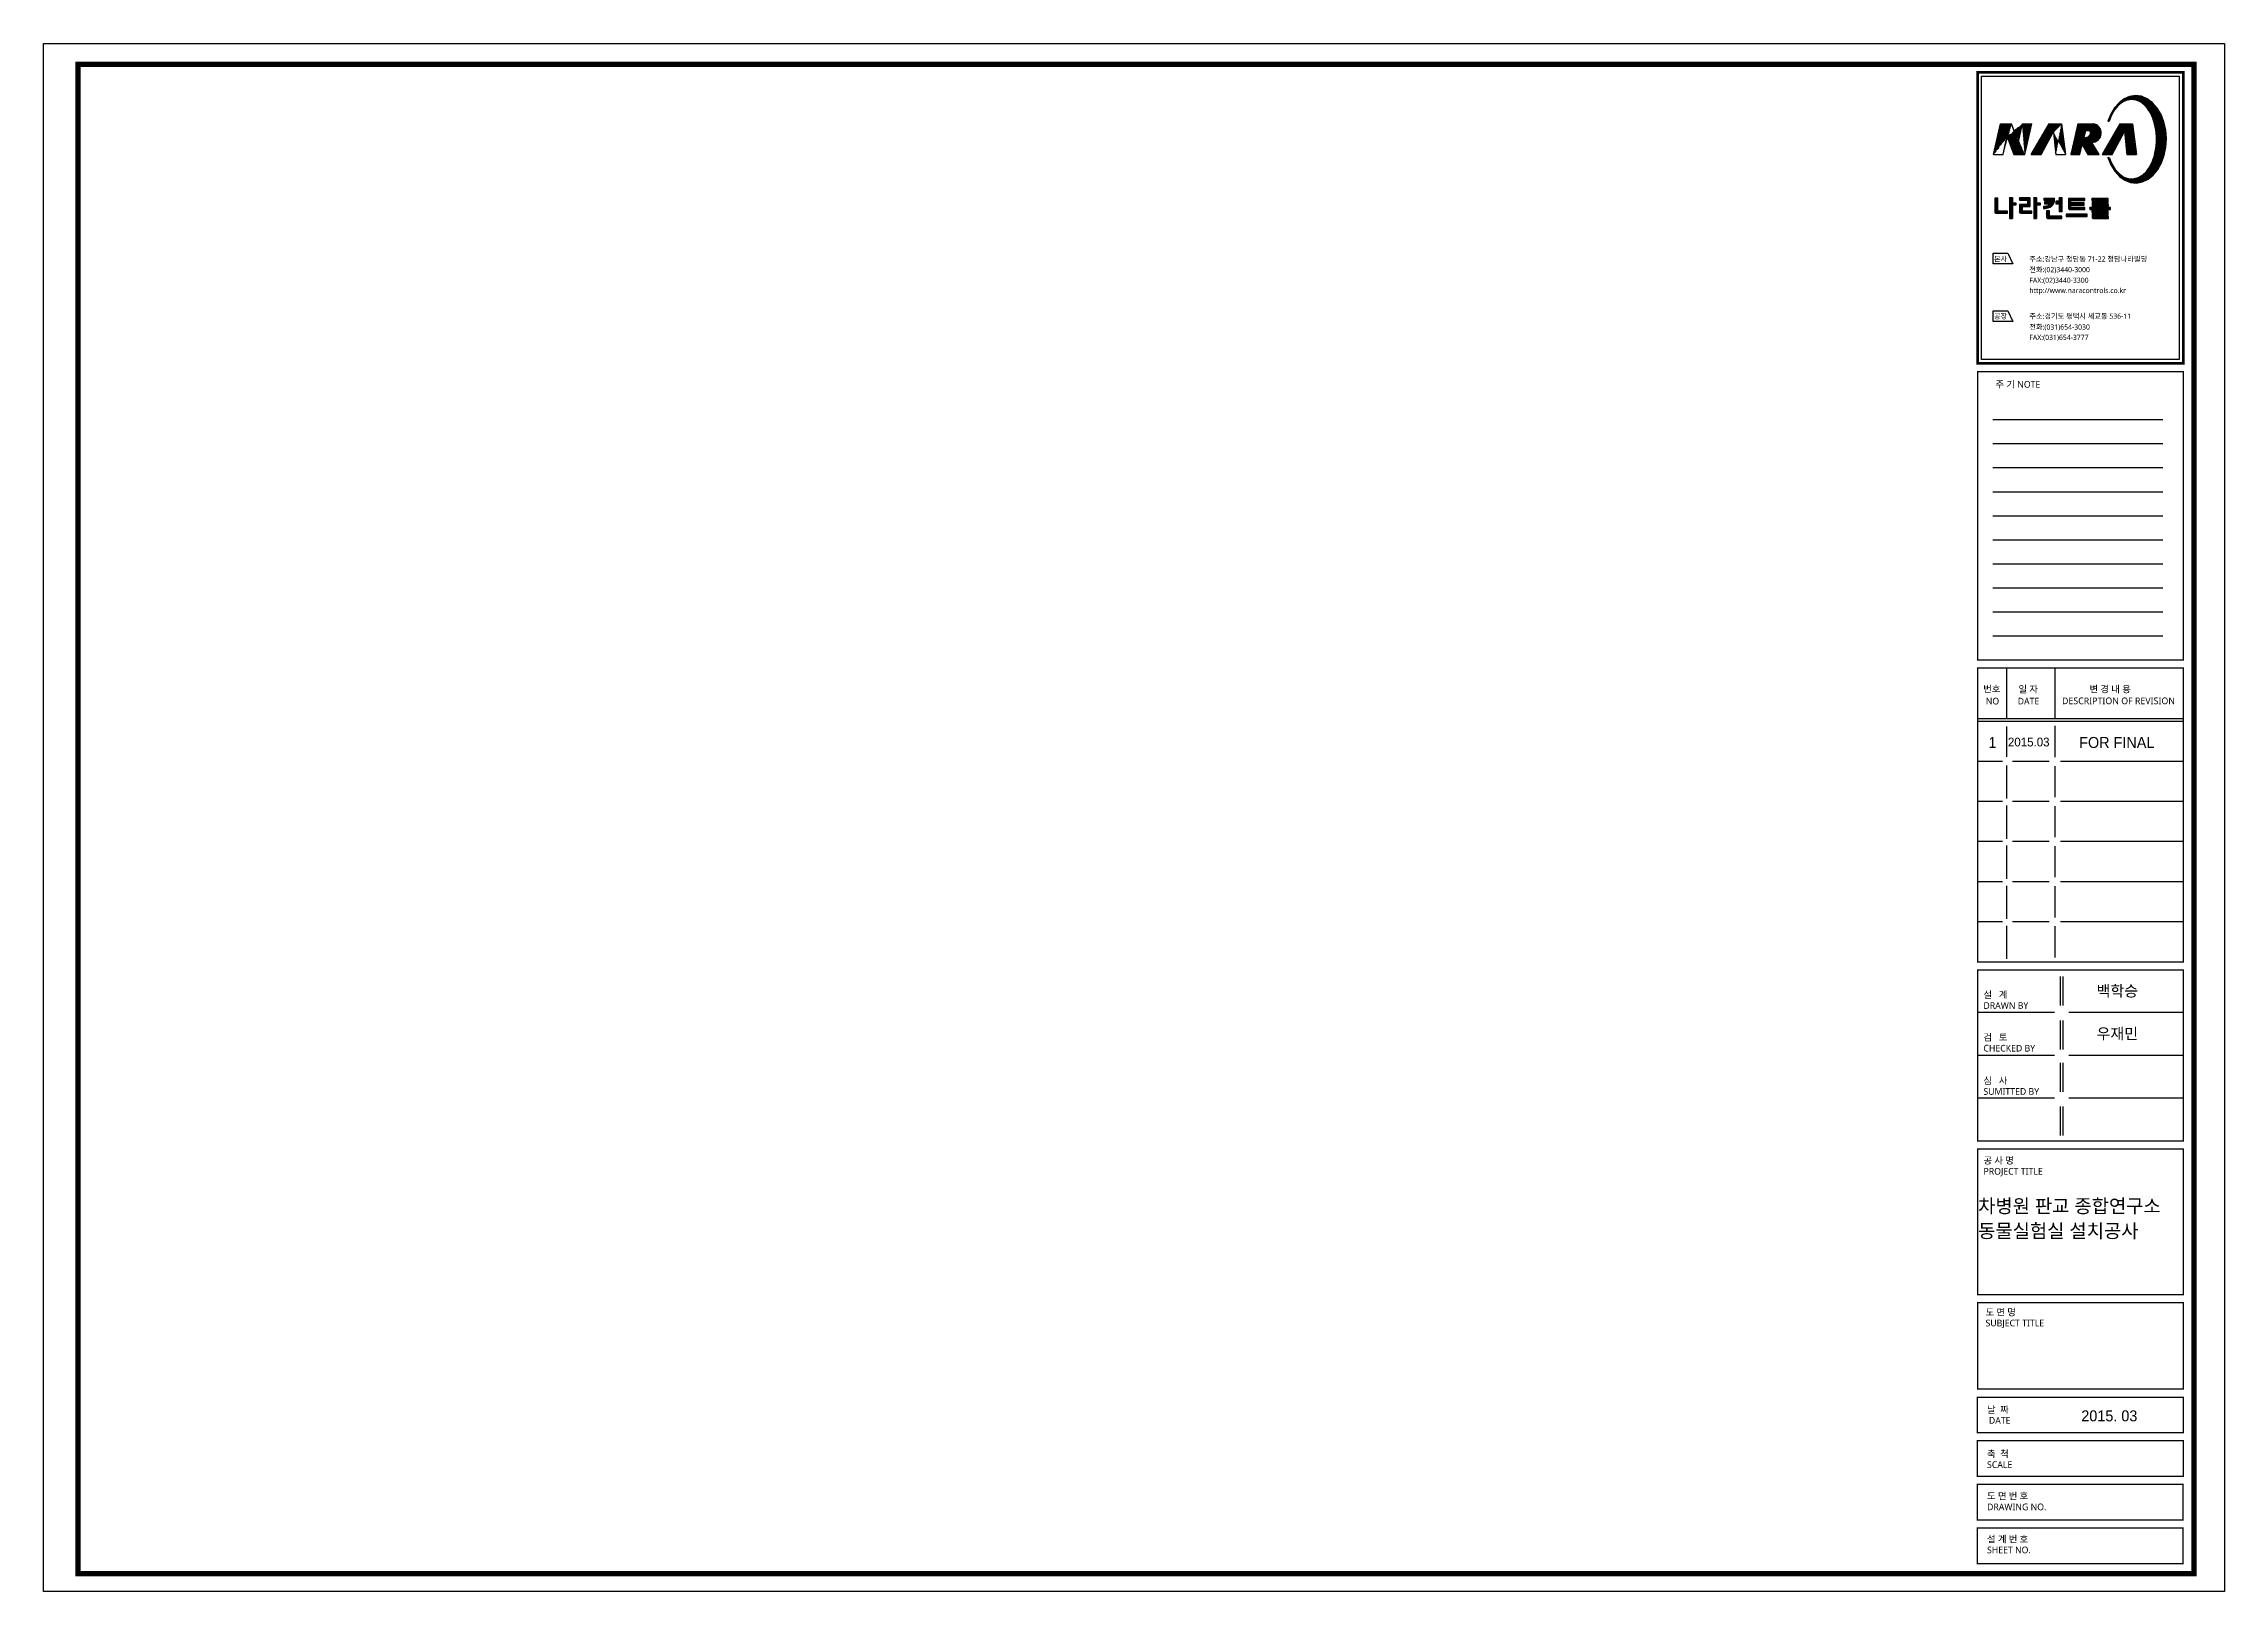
# Model space of a CAD drawing. Header units: millimetres. Extents: x -696 to 97, y 769 to 1332.
import ezdxf
from ezdxf.enums import TextEntityAlignment as Align

# ---------------------------------------------------------------- set-up
doc = ezdxf.new("R2010")
doc.units = ezdxf.units.MM
doc.header["$LTSCALE"] = 500
doc.layers.get('0').update_dxf_attribs({"color": 251})
doc.layers.add('FORM', color=7, linetype='Continuous')
doc.styles.add('GHD', font='')
doc.styles.add('STYLE1', font='malgun.ttf', dxfattribs={"height": 2.5})
doc.styles.get('GHD').set_extended_font_data('Dotum')
pattern_1 = [(45, (-882.15863, 625.5006), (-0.171711214, 0.171711214), [])]

# ---------------------------------------------------------------- blocks, each defined once
blk = doc.blocks.new('A$C365E3565')
at = {"layer": 'FORM'}
h = blk.add_hatch(dxfattribs=at)
h.set_pattern_fill('ANSI31', color=256, scale=1.942691, style=0)
h.set_pattern_definition(pattern_1)
edge = h.paths.add_edge_path()
edge.add_line((-154.5, 1155.42), (-150.52, 1155.42))
edge.add_line((-151.44, 1166.67), (-152.9, 1160.02))
edge.add_line((-159.29, 1166.67), (-155.31, 1166.67))
edge.add_line((-158.43, 1155.42), (-157, 1161.87))
edge.add_line((-161.86, 1155.42), (-158.43, 1155.42))
edge.add_line((-161.86, 1155.42), (-159.29, 1166.67))
edge.add_line((-152.97, 1160.02), (-155.31, 1166.67))
edge.add_line((-156.88, 1161.87), (-154.5, 1155.42))
edge.add_line((-150.52, 1155.42), (-147.97, 1166.67))
edge.add_line((-151.44, 1166.67), (-147.97, 1166.67))
h = blk.add_hatch(dxfattribs=at)
h.set_pattern_fill('ANSI31', color=256, scale=1.942691, style=0)
h.set_pattern_definition(pattern_1)
edge = h.paths.add_edge_path()
edge.add_line((-141.69, 1166.67), (-137.13, 1166.67))
edge.add_line((-139.28, 1155.42), (-135.69, 1155.42))
edge.add_line((-140.05, 1163.55), (-139.28, 1155.42))
edge.add_line((-144.6, 1155.42), (-140.15, 1163.55))
edge.add_line((-137.13, 1166.67), (-135.69, 1155.42))
edge.add_line((-148.23, 1155.42), (-144.6, 1155.42))
edge.add_line((-148.23, 1155.42), (-141.69, 1166.67))
h = blk.add_hatch(dxfattribs=at)
h.set_pattern_fill('ANSI31', color=256, scale=1.942691, style=0)
h.set_pattern_definition(pattern_1)
edge = h.paths.add_edge_path(flags=16)
edge.add_arc((-128.44, 1163.64), 1.96, 269.41671, 343.40246)
edge.add_arc((-127.39, 1163.25), 0.855, 348.54675, 460.07617)
edge.add_line((-127.54, 1164.09), (-128.49, 1164.11))
edge.add_line((-128.49, 1164.11), (-129.07, 1161.68))
edge.add_line((-129.07, 1161.68), (-128.46, 1161.68))
edge = h.paths.add_edge_path()
edge.add_arc((-126.1, 1163.29), 3.4, 269.06344, 442.79781)
edge.add_line((-125.67, 1166.67), (-131.25, 1166.67))
edge.add_line((-131.25, 1166.67), (-133.79, 1155.42))
edge.add_line((-133.79, 1155.42), (-130.49, 1155.42))
edge.add_line((-130.49, 1155.42), (-129.69, 1159.15))
edge.add_line((-129.69, 1159.15), (-127.62, 1155.42))
edge.add_line((-127.62, 1155.42), (-123.48, 1155.42))
edge.add_line((-123.48, 1155.42), (-126.16, 1159.89))
h = blk.add_hatch(dxfattribs=at)
h.set_pattern_fill('ANSI31', color=256, scale=1.942691, style=0)
h.set_pattern_definition(pattern_1)
h.paths.add_polyline_path([(-115.92, 1166.67), (-111.34, 1166.67), (-109.92, 1155.42), (-113.47, 1155.42), (-114.23, 1163.81), (-118.8, 1155.42), (-122.36, 1155.42)])
h = blk.add_hatch(dxfattribs=at)
h.set_pattern_fill('ANSI31', color=256, scale=1.942691, style=0)
h.set_pattern_definition(pattern_1)
h.paths.add_polyline_path([(-160.32, 1139.65), (-161.45, 1139.65), (-161.45, 1134.59), (-161.39, 1134.44), (-161.29, 1134.31), (-161.15, 1134.15), (-161.05, 1134.13), (-160.9, 1134.1), (-156.75, 1134.1), (-156.75, 1134.91), (-160.32, 1134.91)])
edge = h.paths.add_edge_path(flags=16)
edge.add_line((-161.13, 1134.15), (-161.26, 1134.27))
h = blk.add_hatch(dxfattribs=at)
h.set_pattern_fill('ANSI31', color=256, scale=1.942691, style=0)
h.set_pattern_definition(pattern_1)
h.paths.add_polyline_path([(-155.01, 1139.81), (-155.01, 1137.84), (-153.74, 1137.84), (-153.74, 1137.1), (-154.99, 1137.1), (-154.99, 1132.19), (-156.09, 1132.19), (-156.09, 1139.81)])
h = blk.add_hatch(dxfattribs=at)
h.set_pattern_fill('ANSI31', color=256, scale=1.942691, style=0)
h.set_pattern_definition(pattern_1)
h.paths.add_polyline_path([(-148.54, 1139.67), (-152.44, 1139.67), (-152.44, 1138.88), (-149.79, 1138.88), (-149.68, 1138.85), (-149.58, 1138.77), (-149.54, 1138.65), (-149.54, 1137.32), (-152.39, 1137.32), (-152.46, 1137.29), (-152.47, 1137.24), (-152.47, 1134.49), (-152.41, 1134.37), (-152.32, 1134.29), (-152.16, 1134.21), (-151.89, 1134.14), (-147.93, 1134.14), (-147.93, 1134.82), (-151.22, 1134.82), (-151.33, 1134.88), (-151.36, 1134.96), (-151.36, 1136.42), (-151.33, 1136.51), (-151.25, 1136.61), (-148.54, 1136.61)])
edge = h.paths.add_edge_path()
edge.add_line((-152.47, 1137.24), (-152.39, 1137.32))
edge.add_line((-152.31, 1134.28), (-152.43, 1134.39))
h = blk.add_hatch(dxfattribs=at)
h.set_pattern_fill('ANSI31', color=256, scale=1.942691, style=0)
h.set_pattern_definition(pattern_1)
h.paths.add_polyline_path([(-147.25, 1139.81), (-146.2, 1139.81), (-146.2, 1137.84), (-144.95, 1137.84), (-144.95, 1137.05), (-146.2, 1137.05), (-146.2, 1132.19), (-147.25, 1132.19)])
h = blk.add_hatch(dxfattribs=at)
h.set_pattern_fill('ANSI31', color=256, scale=1.942691, style=0)
h.set_pattern_definition(pattern_1)
h.paths.add_polyline_path([(-143.61, 1139.65), (-139.71, 1139.65), (-139.71, 1138.84), (-139.71, 1138.45), (-140.01, 1137.79), (-140.34, 1137.23), (-140.73, 1136.77), (-141.33, 1136.35), (-141.76, 1136.15), (-142.06, 1136.03), (-142.58, 1135.91), (-143, 1135.86), (-143.76, 1135.86), (-143.76, 1136.54), (-143.26, 1136.54), (-142.91, 1136.57), (-142.54, 1136.69), (-142.16, 1136.84), (-141.84, 1137.03), (-141.59, 1137.24), (-141.42, 1137.38), (-141.38, 1137.5), (-141.45, 1137.59), (-143.4, 1137.59), (-143.4, 1138.26), (-140.96, 1138.26), (-140.85, 1138.39), (-140.8, 1138.56), (-140.83, 1138.75), (-140.93, 1138.84), (-140.99, 1138.9), (-143.61, 1138.9)])
edge = h.paths.add_edge_path(flags=16)
edge.add_line((-140.79, 1136.73), (-140.65, 1136.87))
h = blk.add_hatch(dxfattribs=at)
h.set_pattern_fill('ANSI31', color=256, scale=1.942691, style=0)
h.set_pattern_definition(pattern_1)
edge = h.paths.add_edge_path()
edge.add_line((-142.65, 1135), (-142.65, 1132.59))
edge.add_line((-142.65, 1132.59), (-142.6, 1132.49))
edge.add_line((-142.6, 1132.49), (-142.5, 1132.4))
edge.add_line((-142.5, 1132.4), (-142.38, 1132.32))
edge.add_line((-142.38, 1132.32), (-142.28, 1132.25))
edge.add_line((-142.28, 1132.25), (-142.16, 1132.17))
edge.add_line((-141.58, 1133.07), (-141.58, 1135))
edge.add_line((-141.58, 1135), (-142.65, 1135))
edge.add_line((-142.16, 1132.17), (-142.15, 1132.19))
edge.add_line((-142.55, 1132.45), (-142.6, 1132.5))
edge.add_line((-137, 1132.19), (-137, 1133.07))
edge.add_line((-137, 1133.07), (-141.58, 1133.07))
edge.add_line((-142.19, 1132.19), (-137, 1132.19))
h = blk.add_hatch(dxfattribs=at)
h.set_pattern_fill('ANSI31', color=256, scale=1.942691, style=0)
h.set_pattern_definition(pattern_1)
h.paths.add_polyline_path([(-136.97, 1134.67), (-138.03, 1134.67), (-138.03, 1137.58), (-139.2, 1137.58), (-139.2, 1138.46), (-138.04, 1138.46), (-138.04, 1139.81), (-136.97, 1139.81)])
h = blk.add_hatch(dxfattribs=at)
h.set_pattern_fill('ANSI31', color=256, scale=1.942691, style=0)
h.set_pattern_definition(pattern_1)
h.paths.add_polyline_path([(-127.83, 1132.99), (-127.83, 1133.81), (-135.41, 1133.81), (-135.41, 1132.99)])
h = blk.add_hatch(dxfattribs=at)
h.set_pattern_fill('ANSI31', color=256, scale=1.942691, style=0)
h.set_pattern_definition(pattern_1)
h.paths.add_polyline_path([(-128.74, 1139.45), (-134.58, 1139.45), (-134.58, 1135.78), (-134.55, 1135.67), (-134.48, 1135.59), (-134.32, 1135.48), (-134.25, 1135.47), (-128.74, 1135.47), (-128.74, 1136.21), (-133.62, 1136.21), (-133.72, 1136.27), (-133.76, 1136.32), (-133.76, 1136.93), (-133.71, 1137.02), (-133.62, 1137.08), (-133.55, 1137.09), (-128.92, 1137.09), (-128.92, 1137.84), (-133.5, 1137.84), (-133.66, 1137.87), (-133.73, 1137.92), (-133.74, 1137.98), (-133.74, 1138.56), (-133.69, 1138.64), (-133.61, 1138.71), (-133.52, 1138.74), (-128.74, 1138.74)])
h = blk.add_hatch(dxfattribs=at)
h.set_pattern_fill('ANSI31', color=256, scale=1.942691, style=0)
h.set_pattern_definition(pattern_1)
h.paths.add_polyline_path([(-120.2, 1139.42), (-126.14, 1139.42), (-126.14, 1138.75), (-121.38, 1138.75), (-121.25, 1138.72), (-121.2, 1138.64), (-121.18, 1138.55), (-121.19, 1138.44), (-121.35, 1138.31), (-121.52, 1138.27), (-126.02, 1138.27), (-126.02, 1136.89), (-125.97, 1136.8), (-125.89, 1136.73), (-125.78, 1136.63), (-125.71, 1136.6), (-123.8, 1136.6), (-123.72, 1136.57), (-123.67, 1136.53), (-123.64, 1136.5), (-123.64, 1136.29), (-123.67, 1136.2), (-123.79, 1136.15), (-126.92, 1136.15), (-126.92, 1135.48), (-119.31, 1135.48), (-119.31, 1136.15), (-122.43, 1136.15), (-122.57, 1136.19), (-122.63, 1136.27), (-122.63, 1136.52), (-122.55, 1136.59), (-122.44, 1136.64), (-120.11, 1136.64), (-120.11, 1137.32), (-124.99, 1137.32), (-125.09, 1137.37), (-125.13, 1137.45), (-125.13, 1137.67), (-125.05, 1137.76), (-124.92, 1137.8), (-120.2, 1137.8)])
edge = h.paths.add_edge_path(flags=16)
edge.add_line((-125.86, 1136.7), (-125.98, 1136.82))
h = blk.add_hatch(dxfattribs=at)
h.set_pattern_fill('ANSI31', color=256, scale=1.942691, style=0)
h.set_pattern_definition(pattern_1)
h.paths.add_polyline_path([(-120.2, 1133.39), (-120.2, 1135.04), (-126.14, 1135.04), (-126.14, 1134.34), (-121.38, 1134.34), (-121.26, 1134.3), (-121.2, 1134.23), (-121.18, 1134.14), (-121.19, 1134.03), (-121.32, 1133.9), (-121.44, 1133.86), (-125.97, 1133.86), (-126.02, 1133.86), (-126.02, 1132.49), (-125.97, 1132.4), (-125.89, 1132.32), (-125.78, 1132.23), (-125.66, 1132.18), (-120.11, 1132.18), (-120.11, 1132.91), (-124.99, 1132.91), (-125.09, 1132.97), (-125.13, 1133.04), (-125.13, 1133.26), (-125.05, 1133.36), (-124.92, 1133.39)])
edge = h.paths.add_edge_path(flags=16)
edge.add_line((-120.14, 1132.18), (-120.11, 1132.21))
edge.add_line((-125.87, 1132.31), (-125.97, 1132.41))
at = {"layer": 'FORM', "color": 3}
for p, q in [((-118.53, 1171.4), (-114.07, 1175.86)), ((-118.01, 1172.27), (-115.05, 1175.23)), ((-115.45, 1174.14), (-113.46, 1176.13)), ((-114.56, 1174.69), (-112.85, 1176.4)), ((-113.93, 1174.97), (-112.29, 1176.61)), ((-113.33, 1175.22), (-111.88, 1176.68)), ((-112.92, 1175.29), (-111.47, 1176.74)), ((-112.51, 1175.36), (-111.06, 1176.81)), ((-112.1, 1175.42), (-110.65, 1176.87)), ((-111.7, 1175.46), (-110.25, 1176.91)), ((-111.4, 1175.44), (-109.95, 1176.89)), ((-111.09, 1175.4), (-109.64, 1176.85)), ((-110.78, 1175.37), (-109.34, 1176.81)), ((-110.48, 1175.33), (-109.04, 1176.77)), ((-110.17, 1175.29), (-108.73, 1176.73)), ((-109.9, 1175.22), (-108.43, 1176.69)), ((-109.66, 1175.12), (-108.13, 1176.65)), ((-109.42, 1175.02), (-107.87, 1176.56)), ((-109.18, 1174.92), (-107.63, 1176.46)), ((-108.93, 1174.82), (-107.39, 1176.36)), ((-108.69, 1174.72), (-107.15, 1176.26)), ((-108.45, 1174.62), (-106.91, 1176.15)), ((-108.24, 1174.47), (-106.67, 1176.05)), ((-108.05, 1174.33), (-106.42, 1175.95)), ((-107.85, 1174.18), (-106.18, 1175.85)), ((-107.66, 1174.03), (-105.95, 1175.74)), ((-107.46, 1173.88), (-105.75, 1175.59)), ((-107.26, 1173.74), (-105.56, 1175.44)), ((-107.07, 1173.59), (-105.36, 1175.3)), ((-106.9, 1173.41), (-105.16, 1175.15)), ((-106.74, 1173.23), (-104.97, 1175)), ((-106.58, 1173.05), (-104.77, 1174.86)), ((-106.41, 1172.87), (-104.57, 1174.71)), ((-106.25, 1172.69), (-104.38, 1174.56)), ((-106.09, 1172.51), (-104.18, 1174.41)), ((-105.93, 1172.33), (-104, 1174.25)), ((-105.78, 1172.13), (-103.84, 1174.07)), ((-105.65, 1171.92), (-103.68, 1173.89)), ((-105.51, 1171.71), (-103.52, 1173.7)), ((-105.38, 1171.5), (-103.36, 1173.52)), ((-120.31, 1167.58), (-119.89, 1167.58)), ((-120.29, 1167.58), (-119.62, 1168.25)), ((-120.09, 1168.12), (-119.38, 1168.83)), ((-119.95, 1167.58), (-119.85, 1167.68)), ((-119.86, 1168.69), (-119.15, 1169.4)), ((-119.63, 1169.27), (-118.84, 1170.06)), ((-119.4, 1169.84), (-118.34, 1170.9)), ((-119.04, 1170.54), (-117.83, 1171.76)), ((-105.24, 1171.29), (-103.2, 1173.33)), ((-105.11, 1171.08), (-103.04, 1173.15)), ((-104.98, 1170.87), (-102.88, 1172.97)), ((-104.84, 1170.66), (-102.72, 1172.78)), ((-104.73, 1170.43), (-102.56, 1172.6)), ((-104.62, 1170.2), (-102.4, 1172.41)), ((-104.51, 1169.96), (-102.27, 1172.2)), ((-104.41, 1169.72), (-102.14, 1171.99)), ((-104.3, 1169.49), (-102.02, 1171.77)), ((-104.19, 1169.25), (-101.89, 1171.55)), ((-104.09, 1169.02), (-101.76, 1171.34)), ((-103.98, 1168.78), (-101.64, 1171.12)), ((-103.9, 1168.52), (-101.51, 1170.9)), ((-103.81, 1168.26), (-101.38, 1170.69)), ((-103.73, 1167.99), (-101.26, 1170.47)), ((-103.65, 1167.73), (-101.13, 1170.26)), ((-103.57, 1167.47), (-101, 1170.04)), ((-103.49, 1167.21), (-100.9, 1169.79)), ((-103.41, 1166.94), (-100.81, 1169.55)), ((-103.33, 1166.68), (-100.71, 1169.3)), ((-103.27, 1166.39), (-100.62, 1169.05)), ((-103.21, 1166.11), (-100.52, 1168.8)), ((-103.15, 1165.83), (-100.43, 1168.55)), ((-103.09, 1165.54), (-100.33, 1168.31)), ((-103.03, 1165.26), (-100.24, 1168.06)), ((-102.97, 1164.98), (-100.14, 1167.81)), ((-102.91, 1164.7), (-100.05, 1167.56)), ((-102.86, 1164.41), (-99.95, 1167.31)), ((-102.82, 1164.1), (-99.89, 1167.03)), ((-102.79, 1163.78), (-99.82, 1166.75)), ((-102.76, 1163.47), (-99.76, 1166.47)), ((-102.73, 1163.16), (-99.7, 1166.19)), ((-102.69, 1162.85), (-99.64, 1165.91)), ((-102.66, 1162.54), (-99.58, 1165.63)), ((-104.2, 1152.76), (-99.35, 1157.61)), ((-103.95, 1153.35), (-99.27, 1158.04)), ((-103.79, 1153.86), (-99.22, 1158.43)), ((-103.63, 1154.37), (-99.2, 1158.79)), ((-103.46, 1154.87), (-99.18, 1159.16)), ((-103.3, 1155.38), (-99.16, 1159.52)), ((-103.25, 1155.78), (-99.14, 1159.89)), ((-103.15, 1156.21), (-99.11, 1160.25)), ((-103.06, 1156.64), (-99.09, 1160.62)), ((-102.97, 1157.08), (-99.07, 1160.98)), ((-102.88, 1157.51), (-99.06, 1161.34)), ((-102.83, 1157.91), (-99.08, 1161.66)), ((-102.79, 1158.29), (-99.11, 1161.97)), ((-102.75, 1158.68), (-99.13, 1162.29)), ((-102.71, 1159.06), (-99.16, 1162.61)), ((-102.67, 1159.44), (-99.18, 1162.93)), ((-102.63, 1162.23), (-99.51, 1165.35)), ((-102.63, 1161.89), (-99.45, 1165.06)), ((-102.63, 1161.55), (-99.39, 1164.78)), ((-102.63, 1161.2), (-99.33, 1164.5)), ((-102.63, 1160.86), (-99.28, 1164.2)), ((-102.63, 1159.82), (-99.21, 1163.25)), ((-102.62, 1160.52), (-99.26, 1163.89)), ((-102.62, 1160.17), (-99.23, 1163.57)), ((-120.35, 1154.41), (-119.87, 1154.41)), ((-120.27, 1154.21), (-120.07, 1154.41)), ((-120.17, 1153.97), (-119.83, 1154.31)), ((-120.07, 1153.72), (-119.72, 1154.06)), ((-119.97, 1153.48), (-119.62, 1153.82)), ((-119.87, 1153.23), (-119.52, 1153.58)), ((-119.77, 1152.99), (-119.42, 1153.34)), ((-119.67, 1152.74), (-119.32, 1153.09)), ((-119.57, 1152.5), (-119.22, 1152.85)), ((-119.47, 1152.25), (-119.12, 1152.61)), ((-119.38, 1152.01), (-119.02, 1152.36)), ((-119.28, 1151.77), (-118.92, 1152.12)), ((-119.15, 1151.55), (-118.8, 1151.9)), ((-119.02, 1151.33), (-118.67, 1151.69)), ((-118.89, 1151.12), (-118.54, 1151.48)), ((-118.76, 1150.91), (-118.4, 1151.26)), ((-118.63, 1150.7), (-118.27, 1151.05)), ((-118.5, 1150.48), (-118.14, 1150.84)), ((-118.37, 1150.27), (-118.01, 1150.63)), ((-118.24, 1150.06), (-117.88, 1150.42)), ((-118.11, 1149.84), (-117.75, 1150.2)), ((-117.97, 1149.63), (-117.61, 1150)), ((-117.84, 1149.42), (-117.45, 1149.82)), ((-117.68, 1149.24), (-117.28, 1149.64)), ((-110.42, 1145.16), (-99.7, 1155.89)), ((-110.11, 1145.13), (-99.78, 1155.46)), ((-109.76, 1145.14), (-99.91, 1154.99)), ((-109.34, 1145.22), (-100.1, 1154.45)), ((-108.92, 1145.29), (-100.3, 1153.92)), ((-108.5, 1145.37), (-100.49, 1153.38)), ((-108.08, 1145.44), (-100.68, 1152.85)), ((-107.61, 1145.58), (-100.93, 1152.25)), ((-106.96, 1145.88), (-101.36, 1151.48)), ((-106.31, 1146.19), (-101.78, 1150.72)), ((-105.56, 1146.59), (-102.3, 1149.85)), ((-105.43, 1150.5), (-99.61, 1156.32)), ((-104.86, 1151.41), (-99.52, 1156.75)), ((-104.53, 1152.09), (-99.44, 1157.18)), ((-117.52, 1149.06), (-117.12, 1149.46)), ((-117.36, 1148.88), (-116.95, 1149.28)), ((-117.19, 1148.7), (-116.79, 1149.1)), ((-117.03, 1148.52), (-116.62, 1148.93)), ((-116.87, 1148.34), (-116.46, 1148.75)), ((-116.7, 1148.16), (-116.29, 1148.57)), ((-116.54, 1147.98), (-116.12, 1148.39)), ((-116.37, 1147.8), (-115.92, 1148.25)), ((-116.21, 1147.62), (-115.71, 1148.12)), ((-116.03, 1147.46), (-115.51, 1147.98)), ((-115.83, 1147.31), (-115.31, 1147.84)), ((-115.63, 1147.17), (-115.1, 1147.7)), ((-115.43, 1147.03), (-114.9, 1147.56)), ((-115.23, 1146.89), (-114.69, 1147.42)), ((-115.03, 1146.74), (-114.49, 1147.28)), ((-114.82, 1146.6), (-114.23, 1147.19)), ((-114.62, 1146.46), (-113.98, 1147.1)), ((-114.42, 1146.32), (-113.72, 1147.02)), ((-114.22, 1146.17), (-113.47, 1146.93)), ((-113.98, 1146.07), (-113.21, 1146.84)), ((-113.74, 1145.97), (-112.95, 1146.75)), ((-113.5, 1145.87), (-112.62, 1146.74)), ((-113.24, 1145.78), (-112.37, 1146.66)), ((-112.99, 1145.68), (-112.03, 1146.65)), ((-112.75, 1145.59), (-111.7, 1146.64)), ((-112.5, 1145.49), (-111.37, 1146.63)), ((-112.25, 1145.4), (-111.03, 1146.61)), ((-111.98, 1145.32), (-110.59, 1146.72)), ((-111.67, 1145.29), (-110.12, 1146.84)), ((-111.36, 1145.26), (-109.66, 1146.96)), ((-111.05, 1145.23), (-109.11, 1147.17)), ((-110.74, 1145.2), (-108.31, 1147.62))]:
    blk.add_line(p, q, dxfattribs=at)
at = {"layer": 'FORM', "color": 7}
for p, q in [((-161.86, 1155.42), (-159.29, 1166.67)), ((-152.97, 1160.02), (-155.31, 1166.67)), ((-151.44, 1166.67), (-152.9, 1160.02)), ((-150.52, 1155.42), (-147.97, 1166.67)), ((-148.23, 1155.42), (-141.69, 1166.67)), ((-137.13, 1166.67), (-135.69, 1155.42)), ((-131.25, 1166.67), (-133.79, 1155.42)), ((-115.92, 1166.67), (-122.36, 1155.42)), ((-111.34, 1166.67), (-109.92, 1155.42)), ((-158.43, 1155.42), (-157, 1161.87)), ((-156.88, 1161.87), (-154.5, 1155.42)), ((-144.6, 1155.42), (-140.15, 1163.55)), ((-140.05, 1163.55), (-139.28, 1155.42)), ((-130.49, 1155.42), (-129.69, 1159.15)), ((-129.69, 1159.15), (-127.62, 1155.42)), ((-128.49, 1164.11), (-129.07, 1161.68)), ((-129.07, 1161.68), (-128.46, 1161.68)), ((-127.54, 1164.09), (-128.49, 1164.11)), ((-123.48, 1155.42), (-126.16, 1159.89)), ((-118.8, 1155.42), (-114.23, 1163.81)), ((-114.23, 1163.81), (-113.47, 1155.42)), ((-160.32, 1139.65), (-161.45, 1139.65)), ((-161.45, 1139.65), (-161.45, 1134.59)), ((-161.45, 1134.59), (-161.39, 1134.44)), ((-161.39, 1134.44), (-161.29, 1134.31)), ((-161.29, 1134.31), (-161.15, 1134.15)), ((-161.13, 1134.15), (-161.26, 1134.27)), ((-161.15, 1134.15), (-161.05, 1134.13)), ((-161.05, 1134.13), (-160.9, 1134.1)), ((-160.9, 1134.1), (-156.75, 1134.1)), ((-160.32, 1134.91), (-160.32, 1139.65)), ((-156.75, 1134.91), (-160.32, 1134.91)), ((-156.75, 1134.1), (-156.75, 1134.91)), ((-156.09, 1139.81), (-156.09, 1132.19)), ((-156.09, 1139.81), (-155.01, 1139.81)), ((-155.01, 1139.81), (-155.01, 1137.84)), ((-155.01, 1137.84), (-153.74, 1137.84)), ((-154.99, 1137.1), (-154.99, 1132.19)), ((-153.74, 1137.1), (-154.99, 1137.1)), ((-153.74, 1137.84), (-153.74, 1137.1)), ((-152.47, 1137.24), (-152.39, 1137.32)), ((-152.46, 1137.29), (-152.47, 1137.24)), ((-152.47, 1137.24), (-152.47, 1134.49)), ((-152.47, 1134.49), (-152.41, 1134.37)), ((-152.39, 1137.32), (-152.46, 1137.29)), ((-148.54, 1139.67), (-152.44, 1139.67)), ((-152.44, 1139.67), (-152.44, 1138.88)), ((-152.44, 1138.88), (-149.79, 1138.88)), ((-152.31, 1134.28), (-152.43, 1134.39)), ((-152.41, 1134.37), (-152.32, 1134.29)), ((-149.54, 1137.32), (-152.39, 1137.32)), ((-152.32, 1134.29), (-152.16, 1134.21)), ((-152.16, 1134.21), (-151.89, 1134.14)), ((-151.89, 1134.14), (-147.93, 1134.14)), ((-151.36, 1136.42), (-151.33, 1136.51)), ((-151.36, 1134.96), (-151.36, 1136.42)), ((-151.33, 1134.88), (-151.36, 1134.96)), ((-151.33, 1136.51), (-151.25, 1136.61)), ((-151.22, 1134.82), (-151.33, 1134.88)), ((-151.25, 1136.61), (-148.54, 1136.61)), ((-147.93, 1134.82), (-151.22, 1134.82)), ((-149.79, 1138.88), (-149.68, 1138.85)), ((-149.68, 1138.85), (-149.58, 1138.77)), ((-149.58, 1138.77), (-149.54, 1138.65)), ((-149.54, 1138.65), (-149.54, 1137.32)), ((-148.54, 1136.61), (-148.54, 1139.67)), ((-147.93, 1134.14), (-147.93, 1134.82)), ((-147.25, 1139.81), (-147.25, 1132.19)), ((-147.25, 1139.81), (-146.2, 1139.81)), ((-146.2, 1139.81), (-146.2, 1137.84)), ((-146.2, 1137.84), (-144.95, 1137.84)), ((-146.2, 1137.05), (-146.2, 1132.19)), ((-144.95, 1137.05), (-146.2, 1137.05)), ((-144.95, 1137.84), (-144.95, 1137.05)), ((-143.76, 1136.54), (-143.76, 1135.86)), ((-143.26, 1136.54), (-143.76, 1136.54)), ((-143.76, 1135.86), (-143, 1135.86)), ((-143.61, 1139.65), (-143.61, 1138.9)), ((-143.61, 1138.9), (-140.99, 1138.9)), ((-143.4, 1138.26), (-143.4, 1137.59)), ((-140.96, 1138.26), (-143.4, 1138.26)), ((-143.4, 1137.59), (-141.45, 1137.59)), ((-142.91, 1136.57), (-143.26, 1136.54)), ((-143, 1135.86), (-142.58, 1135.91)), ((-142.54, 1136.69), (-142.91, 1136.57)), ((-141.58, 1135), (-142.65, 1135)), ((-142.65, 1135), (-142.65, 1132.59)), ((-142.58, 1135.91), (-142.06, 1136.03)), ((-142.16, 1136.84), (-142.54, 1136.69)), ((-141.84, 1137.03), (-142.16, 1136.84)), ((-142.06, 1136.03), (-141.76, 1136.15)), ((-141.59, 1137.24), (-141.84, 1137.03)), ((-141.76, 1136.15), (-141.33, 1136.35)), ((-141.42, 1137.38), (-141.59, 1137.24)), ((-141.58, 1133.07), (-141.58, 1135)), ((-141.45, 1137.59), (-141.38, 1137.5)), ((-141.38, 1137.5), (-141.42, 1137.38)), ((-141.33, 1136.35), (-140.73, 1136.77)), ((-140.99, 1138.9), (-140.93, 1138.84)), ((-140.85, 1138.39), (-140.96, 1138.26)), ((-140.93, 1138.84), (-140.83, 1138.75)), ((-140.8, 1138.56), (-140.85, 1138.39)), ((-140.83, 1138.75), (-140.8, 1138.56)), ((-140.79, 1136.73), (-140.65, 1136.87)), ((-140.73, 1136.77), (-140.34, 1137.23)), ((-140.34, 1137.23), (-140.01, 1137.79)), ((-140.01, 1137.79), (-139.71, 1138.45)), ((-139.71, 1138.84), (-139.71, 1139.65)), ((-139.71, 1138.45), (-139.71, 1138.84)), ((-139.2, 1138.46), (-139.2, 1137.58)), ((-138.04, 1138.46), (-139.2, 1138.46)), ((-139.2, 1137.58), (-138.03, 1137.58)), ((-138.04, 1139.81), (-138.04, 1138.46)), ((-138.04, 1139.81), (-136.97, 1139.81)), ((-138.03, 1137.58), (-138.03, 1134.67)), ((-136.97, 1134.67), (-136.97, 1139.81)), ((-135.41, 1133.81), (-135.41, 1132.99)), ((-127.83, 1133.81), (-135.41, 1133.81)), ((-128.74, 1139.45), (-134.58, 1139.45)), ((-134.58, 1139.45), (-134.58, 1135.78)), ((-134.58, 1135.78), (-134.55, 1135.67)), ((-134.55, 1135.67), (-134.48, 1135.59)), ((-134.48, 1135.59), (-134.32, 1135.48)), ((-134.32, 1135.48), (-134.25, 1135.47)), ((-134.25, 1135.47), (-128.74, 1135.47)), ((-133.76, 1136.93), (-133.71, 1137.02)), ((-133.76, 1136.32), (-133.76, 1136.93)), ((-133.72, 1136.27), (-133.76, 1136.32)), ((-133.74, 1138.56), (-133.69, 1138.64)), ((-133.74, 1137.98), (-133.74, 1138.56)), ((-133.73, 1137.92), (-133.74, 1137.98)), ((-133.66, 1137.87), (-133.73, 1137.92)), ((-133.62, 1136.21), (-133.72, 1136.27)), ((-133.71, 1137.02), (-133.62, 1137.08)), ((-133.69, 1138.64), (-133.61, 1138.71)), ((-133.5, 1137.84), (-133.66, 1137.87)), ((-133.62, 1137.08), (-133.55, 1137.09)), ((-128.74, 1136.21), (-133.62, 1136.21)), ((-133.61, 1138.71), (-133.52, 1138.74)), ((-133.55, 1137.09), (-128.92, 1137.09)), ((-133.52, 1138.74), (-128.74, 1138.74)), ((-128.92, 1137.84), (-133.5, 1137.84)), ((-128.92, 1137.09), (-128.92, 1137.84)), ((-128.74, 1138.74), (-128.74, 1139.45)), ((-128.74, 1135.47), (-128.74, 1136.21)), ((-127.83, 1132.99), (-127.83, 1133.81)), ((-123.79, 1136.15), (-126.92, 1136.15)), ((-126.92, 1136.15), (-126.92, 1135.48)), ((-126.92, 1135.48), (-119.31, 1135.48)), ((-120.2, 1139.42), (-126.14, 1139.42)), ((-126.14, 1139.42), (-126.14, 1138.75)), ((-126.14, 1138.75), (-121.38, 1138.75)), ((-120.2, 1135.04), (-126.14, 1135.04)), ((-126.14, 1135.04), (-126.14, 1134.34)), ((-126.14, 1134.34), (-121.38, 1134.34)), ((-121.52, 1138.27), (-126.02, 1138.27)), ((-126.02, 1138.27), (-126.02, 1136.89)), ((-126.02, 1136.89), (-125.97, 1136.8)), ((-125.97, 1133.86), (-126.02, 1133.86)), ((-126.02, 1133.86), (-126.02, 1132.49)), ((-125.86, 1136.7), (-125.98, 1136.82)), ((-125.97, 1136.8), (-125.89, 1136.73)), ((-121.44, 1133.86), (-125.97, 1133.86)), ((-125.89, 1136.73), (-125.78, 1136.63)), ((-125.78, 1136.63), (-125.71, 1136.6)), ((-125.71, 1136.6), (-123.8, 1136.6)), ((-125.13, 1137.67), (-125.05, 1137.76)), ((-125.13, 1137.45), (-125.13, 1137.67)), ((-125.09, 1137.37), (-125.13, 1137.45)), ((-124.99, 1137.32), (-125.09, 1137.37)), ((-125.05, 1137.76), (-124.92, 1137.8)), ((-120.11, 1137.32), (-124.99, 1137.32)), ((-124.92, 1137.8), (-120.2, 1137.8)), ((-123.8, 1136.6), (-123.72, 1136.57)), ((-123.67, 1136.2), (-123.79, 1136.15)), ((-123.72, 1136.57), (-123.67, 1136.53)), ((-123.67, 1136.53), (-123.64, 1136.5)), ((-123.64, 1136.29), (-123.67, 1136.2)), ((-123.64, 1136.5), (-123.64, 1136.29)), ((-122.63, 1136.52), (-122.55, 1136.59)), ((-122.63, 1136.27), (-122.63, 1136.52)), ((-122.57, 1136.19), (-122.63, 1136.27)), ((-122.43, 1136.15), (-122.57, 1136.19)), ((-122.55, 1136.59), (-122.44, 1136.64)), ((-122.44, 1136.64), (-120.11, 1136.64)), ((-119.31, 1136.15), (-122.43, 1136.15)), ((-121.35, 1138.31), (-121.52, 1138.27)), ((-121.32, 1133.9), (-121.44, 1133.86)), ((-121.38, 1138.75), (-121.25, 1138.72)), ((-121.38, 1134.34), (-121.26, 1134.3)), ((-121.19, 1138.44), (-121.35, 1138.31)), ((-121.19, 1134.03), (-121.32, 1133.9)), ((-121.26, 1134.3), (-121.2, 1134.23)), ((-121.25, 1138.72), (-121.2, 1138.64)), ((-121.2, 1138.64), (-121.18, 1138.55)), ((-121.2, 1134.23), (-121.18, 1134.14)), ((-121.18, 1138.55), (-121.19, 1138.44)), ((-121.18, 1134.14), (-121.19, 1134.03)), ((-120.2, 1137.8), (-120.2, 1139.42)), ((-120.2, 1133.39), (-120.2, 1135.04)), ((-120.11, 1136.64), (-120.11, 1137.32)), ((-119.31, 1135.48), (-119.31, 1136.15)), ((-156.09, 1132.19), (-154.99, 1132.19)), ((-147.25, 1132.19), (-146.2, 1132.19)), ((-142.65, 1132.59), (-142.6, 1132.49)), ((-142.55, 1132.45), (-142.6, 1132.5)), ((-142.6, 1132.49), (-142.5, 1132.4)), ((-142.5, 1132.4), (-142.38, 1132.32)), ((-142.38, 1132.32), (-142.28, 1132.25)), ((-142.28, 1132.25), (-142.16, 1132.17)), ((-142.19, 1132.19), (-137, 1132.19)), ((-142.16, 1132.17), (-142.15, 1132.19)), ((-137, 1133.07), (-141.58, 1133.07)), ((-137, 1132.19), (-137, 1133.07)), ((-135.41, 1132.99), (-127.83, 1132.99)), ((-126.02, 1132.49), (-125.97, 1132.4)), ((-125.87, 1132.31), (-125.97, 1132.41)), ((-125.97, 1132.4), (-125.89, 1132.32)), ((-125.89, 1132.32), (-125.78, 1132.23)), ((-125.78, 1132.23), (-125.66, 1132.18)), ((-125.66, 1132.18), (-120.11, 1132.18)), ((-125.13, 1133.26), (-125.05, 1133.36)), ((-125.13, 1133.04), (-125.13, 1133.26)), ((-125.09, 1132.97), (-125.13, 1133.04)), ((-124.99, 1132.91), (-125.09, 1132.97)), ((-125.05, 1133.36), (-124.92, 1133.39)), ((-120.11, 1132.91), (-124.99, 1132.91)), ((-124.92, 1133.39), (-120.2, 1133.39)), ((-120.14, 1132.18), (-120.11, 1132.21)), ((-120.11, 1132.18), (-120.11, 1132.91)), ((-162.13, 1059.09), (-100.31, 1059.09)), ((-162.13, 1050.35), (-100.31, 1050.35)), ((-162.13, 1041.61), (-100.31, 1041.61)), ((-162.13, 1032.86), (-100.31, 1032.86)), ((-162.13, 1024.12), (-100.31, 1024.12)), ((-162.13, 1015.38), (-100.31, 1015.38)), ((-162.13, 1006.64), (-100.31, 1006.64)), ((-162.13, 997.89), (-100.31, 997.89)), ((-162.13, 989.15), (-100.31, 989.15)), ((-162.13, 980.41), (-100.31, 980.41)), ((-156.99, 950.3), (-156.99, 968.75)), ((-139.51, 950.3), (-139.51, 968.75)), ((-92.88, 950.3), (-167.68, 950.3)), ((-92.88, 949.33), (-167.68, 949.33)), ((-156.99, 936.47), (-156.99, 947.52)), ((-139.51, 936.37), (-139.51, 947.69)), ((-158.57, 934.76), (-167.68, 934.76)), ((-156.99, 921.27), (-156.99, 933.31)), ((-141.63, 934.76), (-154.98, 934.76)), ((-139.51, 921.8), (-139.51, 933.12)), ((-92.76, 934.76), (-137.47, 934.76)), ((-158.57, 920.19), (-167.68, 920.19)), ((-141.63, 920.19), (-154.98, 920.19)), ((-92.76, 920.19), (-137.47, 920.19)), ((-156.99, 906.7), (-156.99, 918.74)), ((-139.51, 907.23), (-139.51, 918.55)), ((-158.57, 905.62), (-167.68, 905.62)), ((-156.99, 892.13), (-156.99, 904.17)), ((-141.63, 905.62), (-154.98, 905.62)), ((-139.51, 892.66), (-139.51, 903.98)), ((-92.76, 905.62), (-137.47, 905.62)), ((-158.57, 891.05), (-167.68, 891.05)), ((-156.99, 877.56), (-156.99, 889.6)), ((-141.63, 891.05), (-154.98, 891.05)), ((-139.51, 878.09), (-139.51, 889.41)), ((-92.76, 891.05), (-137.47, 891.05)), ((-158.57, 876.48), (-167.68, 876.48)), ((-156.99, 862.99), (-156.99, 875.03)), ((-141.63, 876.48), (-154.98, 876.48)), ((-139.51, 863.52), (-139.51, 874.84)), ((-92.76, 876.48), (-137.47, 876.48)), ((-137.47, 846.08), (-137.47, 856.62)), ((-136.57, 846.08), (-136.57, 856.62)), ((-139.69, 843.45), (-167.68, 843.45)), ((-137.47, 830.01), (-137.47, 840.55)), ((-136.57, 830.01), (-136.57, 840.55)), ((-92.88, 843.45), (-134.45, 843.45)), ((-139.69, 827.91), (-167.68, 827.91)), ((-137.47, 814.6), (-137.47, 825.14)), ((-136.57, 814.6), (-136.57, 825.14)), ((-92.88, 827.91), (-134.45, 827.91)), ((-139.69, 812.37), (-167.68, 812.37)), ((-137.47, 798.74), (-137.47, 809.28)), ((-136.57, 798.74), (-136.57, 809.28)), ((-92.88, 812.37), (-134.45, 812.37))]:
    blk.add_line(p, q, dxfattribs=at)
at = {"layer": 'FORM'}
for p, q in [((-143.61, 1139.65), (-139.71, 1139.65)), ((-136.97, 1134.67), (-138.03, 1134.67))]:
    blk.add_line(p, q, dxfattribs=at)
at = {"layer": 'FORM', "color": 3}
for points in [[(-870.78, 1195.79), (-77.95, 1195.79), (-77.95, 633), (-870.78, 633)], [(-94.34, 1080.93), (-166.22, 1080.93), (-166.22, 1183.91), (-94.34, 1183.91)]]:
    blk.add_lwpolyline(points, close=True, dxfattribs=at)
at = {"layer": 'FORM', "color": 2, "const_width": 1.94}
blk.add_lwpolyline([(-858.3, 639.47), (-858.3, 1188.28), (-89, 1188.28), (-89, 639.47)], close=True, dxfattribs=at)
at = {"layer": 'FORM', "color": 3}
for points, const_width in [([(-92.88, 1079.48), (-167.68, 1079.48), (-167.68, 1185.36), (-92.88, 1185.36)], 0.971), ([(-167.68, 971.67), (-167.68, 1076.56), (-92.88, 1076.56), (-92.88, 971.67)], 0.486), ([(-92.88, 968.75), (-167.68, 968.75), (-167.68, 861.91), (-92.88, 861.91)], 0.486), ([(-167.68, 796.83), (-92.88, 796.83), (-92.88, 858.99), (-167.68, 858.99)], 0.486), ([(-92.89, 740.95), (-92.89, 793.91), (-167.69, 793.91), (-167.69, 740.95)], 0.486), ([(-92.9, 706.54), (-92.9, 738.03), (-167.7, 738.03), (-167.7, 706.54)], 0.486), ([(-92.91, 690.68), (-92.91, 703.62), (-167.71, 703.62), (-167.71, 690.68)], 0.486), ([(-92.93, 674.83), (-92.93, 687.77), (-167.72, 687.77), (-167.72, 674.83)], 0.486), ([(-92.94, 658.98), (-92.94, 671.92), (-167.73, 671.92), (-167.73, 658.98)], 0.486), ([(-92.95, 643.13), (-92.95, 656.07), (-167.74, 656.07), (-167.74, 643.13)], 0.486)]:
    blk.add_lwpolyline(points, close=True, dxfattribs=dict(at, const_width=const_width))
at = {"layer": 'FORM', "color": 3, "flags": 128}
for points in [[(-120.35, 1154.41), (-119.26, 1151.73), (-117.83, 1149.4), (-116.12, 1147.52), (-114.18, 1146.14), (-112.09, 1145.33), (-109.92, 1145.11), (-107.77, 1145.5), (-105.71, 1146.47), (-103.82, 1148), (-102.17, 1150.01), (-100.82, 1152.45), (-99.83, 1155.21), (-99.24, 1158.18), (-99.05, 1161.27), (-99.29, 1164.35), (-99.95, 1167.3), (-100.99, 1170.01), (-102.38, 1172.38), (-104.06, 1174.32), (-105.98, 1175.76), (-108.06, 1176.64), (-110.22, 1176.93)], [(-110.3, 1176.93), (-112.39, 1176.6), (-114.4, 1175.71), (-116.26, 1174.31), (-117.9, 1172.45), (-119.27, 1170.17), (-120.31, 1167.58)], [(-108.43, 1174.61), (-110.06, 1175.28), (-111.73, 1175.48), (-113.4, 1175.21), (-115.02, 1174.48), (-116.52, 1173.3), (-117.86, 1171.72), (-118.99, 1169.79), (-119.89, 1167.58)], [(-103.33, 1166.67), (-103.96, 1168.74), (-104.81, 1170.62), (-105.85, 1172.25), (-107.06, 1173.58), (-108.4, 1174.59)], [(-103.31, 1155.46), (-102.86, 1157.64), (-102.62, 1159.9), (-102.63, 1162.19), (-102.86, 1164.46), (-103.32, 1166.64)], [(-119.87, 1154.41), (-118.89, 1152.04), (-117.63, 1150.01), (-116.14, 1148.41), (-114.48, 1147.28), (-112.72, 1146.67)], [(-112.68, 1146.67), (-110.98, 1146.61), (-109.32, 1147.05), (-107.74, 1147.95), (-106.31, 1149.29), (-105.06, 1151.02), (-104.04, 1153.09), (-103.29, 1155.42)]]:
    blk.add_lwpolyline(points, dxfattribs=at)
at = {"layer": 'FORM', "color": 7}
for points in [[(-159.29, 1166.67), (-155.31, 1166.67)], [(-151.44, 1166.67), (-147.97, 1166.67)], [(-141.69, 1166.67), (-137.13, 1166.67)], [(-131.25, 1166.67), (-125.67, 1166.67)], [(-115.92, 1166.67), (-111.34, 1166.67)], [(-161.86, 1155.42), (-158.43, 1155.42)], [(-154.5, 1155.42), (-150.52, 1155.42)], [(-148.23, 1155.42), (-144.6, 1155.42)], [(-139.28, 1155.42), (-135.69, 1155.42)], [(-133.79, 1155.42), (-130.49, 1155.42)], [(-127.62, 1155.42), (-123.48, 1155.42)], [(-122.36, 1155.42), (-118.8, 1155.42)], [(-113.47, 1155.42), (-109.92, 1155.42)]]:
    blk.add_lwpolyline(points, dxfattribs=at)
for points in [[(-162.06, 1119.56), (-156.69, 1119.56), (-154.88, 1115.73), (-162.06, 1115.73)], [(-162.06, 1098.6), (-156.69, 1098.6), (-154.88, 1094.77), (-162.06, 1094.77)]]:
    blk.add_lwpolyline(points, close=True, dxfattribs=at)
at = {"layer": 'FORM'}
for centre, radius, start, end in [((-126.1, 1163.29), 3.4, 269.06344, 82.79781), ((-128.44, 1163.64), 1.96, 269.41671, 343.40246), ((-127.39, 1163.25), 0.855, 348.54675, 100.07617)]:
    blk.add_arc(centre, radius, start, end, dxfattribs=at)
at = {"layer": 'FORM', "color": 7}
for s, height, style, p in [('본사', 1.87, 'STYLE1', (-161.7, 1116.55)), ('주소:강남구 청담동 71-22 청담나라빌딩', 1.8698, 'STYLE1', (-148.86, 1116.54)), ('전화:(02)3440-3000', 1.8698, 'STYLE1', (-148.86, 1112.68)), ('FAX:(02)3440-3300', 1.8698, 'STYLE1', (-148.86, 1108.82)), ('http://www.naracontrols.co.kr', 1.8698, 'STYLE1', (-148.86, 1105.11)), ('공장', 1.87, 'STYLE1', (-161.7, 1095.72)), ('주소:경기도 평택시 세교동 536-11', 1.8698, 'STYLE1', (-148.86, 1095.77)), ('전화:(031)654-3030', 1.8698, 'STYLE1', (-148.86, 1091.81)), ('FAX:(031)654-3777', 1.8698, 'STYLE1', (-148.86, 1088.05)), ('주 기 NOTE', 2.428, 'STYLE1', (-161.16, 1070.68)), ('번호', 2.428, 'STYLE1', (-165.63, 959.91)), ('일 자', 2.428, 'STYLE1', (-152.8, 959.83)), ('변 경 내 용', 2.428, 'STYLE1', (-126.98, 959.85)), ('NO', 2.428, 'STYLE1', (-164.7, 955.5)), ('DATE', 2.428, 'STYLE1', (-153.1, 955.49)), ('1', 4, 'GHD', (-163.71, 939.68)), ('2015.03', 3.2, 'GHD', (-156.65, 940.24)), ('FOR FINAL', 4, 'GHD', (-130.73, 939.68)), ('설   계', 2.428, 'STYLE1', (-165.55, 848.75)), ('백학승', 4, 'GHD', (-124.4, 849.34)), ('DRAWN BY', 2.428, 'STYLE1', (-165.55, 844.81)), ('검   토', 2.428, 'STYLE1', (-165.55, 833.24)), ('우재민', 4, 'GHD', (-124.4, 833.8)), ('CHECKED BY', 2.428, 'STYLE1', (-165.55, 829.3)), ('심   사', 2.428, 'STYLE1', (-165.55, 817.5)), ('SUMITTED BY', 2.4284, 'STYLE1', (-165.55, 813.57)), ('공 사 명', 2.428, 'STYLE1', (-165.53, 788.47)), ('PROJECT TITLE', 2.4284, 'STYLE1', (-165.53, 784.54)), ('차병원 판교 종합연구소', 5, 'GHD', (-167.47, 770.63)), ('동물실험실 설치공사', 5, 'GHD', (-167.47, 761.59)), ('SUBJECT TITLE', 2.4284, 'STYLE1', (-164.79, 729.37)), ('도 면 명', 2.428, 'STYLE1', (-164.79, 733.3)), ('날  짜', 2.428, 'STYLE1', (-164.24, 697.9)), ('2015. 03', 4, 'GHD', (-129.96, 694.83)), ('DATE', 2.428, 'STYLE1', (-163.56, 693.97)), ('축  척', 2.428, 'STYLE1', (-164.24, 681.81)), ('SCALE', 2.428, 'STYLE1', (-164.24, 677.88)), ('도 면 번 호', 2.428, 'STYLE1', (-164.24, 666.49)), ('DRAWING NO.', 2.4284, 'STYLE1', (-164.24, 662.51)), ('설 계 번 호', 2.428, 'STYLE1', (-164.24, 650.8)), ('SHEET NO.', 2.428, 'STYLE1', (-164.24, 646.87))]:
    blk.add_text(s, height=height, dxfattribs=dict(at, style=style)).set_placement(p)
at = {"layer": 'FORM', "color": 7, "style": 'STYLE1', "width": 0.967772}
blk.add_text('DESCRIPTION OF REVISION', height=2.4284, dxfattribs=at).set_placement((-136.99, 955.6), (-95.91, 955.6), align=Align.FIT)

msp = doc.modelspace()

# ---------------------------------------------------------------- block references
at = {"color": 9, "linetype": 'Continuous'}
msp.add_blockref('A$C365E3565', (174.85, 135.86), dxfattribs=at)

doc.saveas('drawing.dxf')
